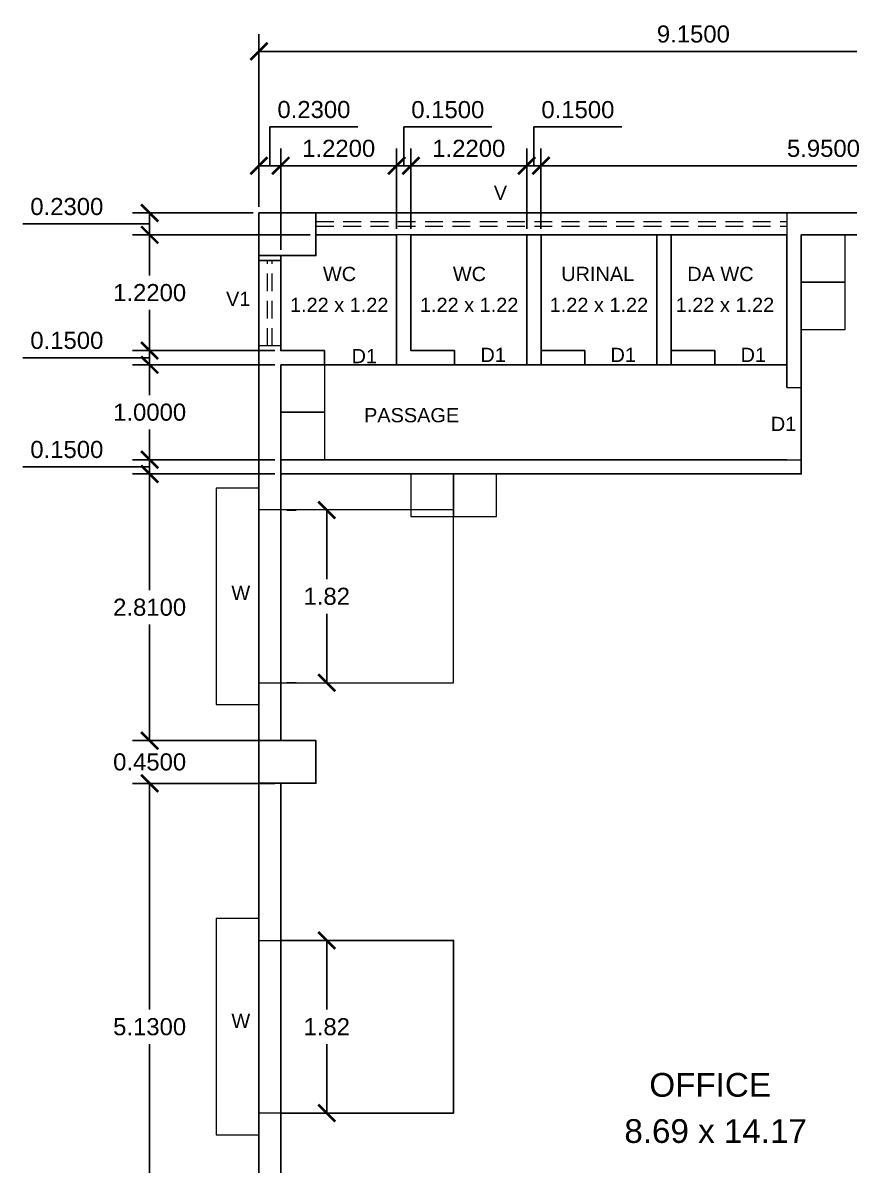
# Model space of a CAD drawing. Header units: metres. Extents: x -1559787 to -1559491, y 43492 to 43648.
# Drawn here: x -1559664.43 to -1559655.73, y 43517.45 to 43529.49 of the extents above; entities that cross this region are included whole.
import ezdxf

# ---------------------------------------------------------------- set-up
doc = ezdxf.new("R2010")
doc.units = ezdxf.units.M
doc.header["$LTSCALE"] = 750
doc.header["$MEASUREMENT"] = 0
doc.header["$PDMODE"] = 35
doc.header["$PDSIZE"] = 50
for name, pattern in [('DOT2', [0.125, 0, -0.125]), ('HIDDEN', [0.375, 0.25, -0.125]), ('PHANTOM2', [1.25, 0.625, -0.125, 0.125, -0.125, 0.125, -0.125])]:
    doc.linetypes.add(name, pattern=pattern)
doc.layers.get('0').update_dxf_attribs({"lineweight": 5})
doc.layers.get('Defpoints').update_dxf_attribs({"lineweight": 0})
for name, color, linetype in [('BLK_1_FLR_1_BLT_UP_AREA', 18, 'Continuous'), ('BLK_1_FLR_1_REGULAR_ROOM_1', 2, 'Continuous'), ('BLK_1_FLR_1_ROOM_1_LIGHT_VENTILATION_2', 2, 'Continuous'), ('BLK_1_FLR_1_URINAL', 235, 'Continuous'), ('BLK_1_FLR_1_WATER_CLOSET', 3, 'Continuous')]:
    doc.layers.add(name, color=color, linetype=linetype)
for name, color, linetype, lineweight in [('BLK_1_FLR_1_DRINKING_WATER', 7, 'Continuous', 5), ('BLK_1_FLR_1_ROOF_AREA', 54, 'Continuous', 5), ('BLK_1_FLR_1_ROOM_1_LIGHT_VENTILATION_1', 2, 'Continuous', 5), ('BLK_1_FLR_1_SP_WC', 233, 'Continuous', 5), ('BLK_1_FLR_1_WASH', 55, 'Continuous', 5), ('BLK_1_LVL_1_BLDG_FOOT_PRINT', 1, 'Continuous', 5), ('column', 242, 'Continuous', 25), ('ED', 30, 'Continuous', 0), ('TOILET_VENTILATION', 6, 'Continuous', 5)]:
    doc.layers.add(name, color=color, linetype=linetype, lineweight=lineweight)
doc.styles.get("Standard").update_dxf_attribs({"font": 'arial.ttf'})
doc.dimstyles.get("Standard").update_dxf_attribs({"dimtxt": 0.18, "dimasz": 0.18, "dimexe": 0.18, "dimexo": 0.0625, "dimgap": 0.09, "dimtad": 1, "dimtih": 1, "dimtoh": 1, "dimdec": 4, "dimzin": 0, "dimdsep": 46, "dimtxsty": 'Standard', "dimblk": 'ARCHTICK', "dimcen": 0.09, "dimadec": 0, "dimazin": 0, "dimtfac": 1, "dimtdec": 4, "dimtofl": 0, "dimtmove": 0, "dimatfit": 3, "dimldrblk": 'ARCHTICK', "dimfxl": 0, "dimtolj": 1, "dimtzin": 0, "dimarcsym": 0})

# ---------------------------------------------------------------- blocks, each defined once
blk = doc.blocks.new('SUNSHADE W1')
at = {"linetype": 'HIDDEN'}
for p, q in [((260.541, 502.104), (260.091, 502.104)), ((260.091, 502.104), (260.091, 499.824)), ((260.541, 501.874), (260.541, 502.104)), ((260.541, 499.824), (260.541, 500.054)), ((260.091, 499.824), (260.541, 499.824))]:
    blk.add_line(p, q, dxfattribs=at)
blk = doc.blocks.new('_ArchTick')
at = {"color": 0, "linetype": 'ByBlock', "const_width": 0.15}
blk.add_lwpolyline([(-0.5, -0.5), (0.5, 0.5)], dxfattribs=at)
blk = doc.blocks.new('*D117')
at = {"layer": 'Defpoints', "color": 0}
for p in [(-1559661.947, 43527.487), (-1559663.098, 43527.257), (-1559661.347, 43527.257)]:
    blk.add_point(p, dxfattribs=at)
at = {"layer": 'ED', "color": 0, "lineweight": -2}
for p, q in [((-1559662.009, 43527.487), (-1559663.278, 43527.487)), ((-1559663.098, 43527.487), (-1559663.098, 43527.257)), ((-1559663.506, 43527.372), (-1559664.433, 43527.372)), ((-1559663.098, 43527.372), (-1559663.506, 43527.372)), ((-1559661.409, 43527.257), (-1559663.278, 43527.257))]:
    blk.add_line(p, q, dxfattribs=at)
at = {"layer": 'ED', "color": 0, "lineweight": -2, "xscale": 0.18, "yscale": 0.18, "zscale": 0.18}
for p, rotation in [((-1559663.098, 43527.487), 90), ((-1559663.098, 43527.257), 270)]:
    blk.add_blockref('_ArchTick', p, dxfattribs=dict(at, rotation=rotation))
at = {"layer": 'ED', "color": 0, "insert": (-1559663.97, 43527.554), "char_height": 0.18, "attachment_point": 5}
blk.add_mtext('\\A1;0.2300', dxfattribs=at)
blk = doc.blocks.new('*D118')
at = {"layer": 'Defpoints', "color": 0}
for p in [(-1559661.347, 43527.257), (-1559663.098, 43526.037), (-1559661.717, 43526.037)]:
    blk.add_point(p, dxfattribs=at)
at = {"layer": 'ED', "color": 0, "lineweight": -2}
for p, q in [((-1559661.409, 43527.257), (-1559663.278, 43527.257)), ((-1559663.098, 43527.257), (-1559663.098, 43526.829)), ((-1559663.098, 43526.037), (-1559663.098, 43526.465)), ((-1559661.779, 43526.037), (-1559663.278, 43526.037))]:
    blk.add_line(p, q, dxfattribs=at)
at = {"layer": 'ED', "color": 0, "lineweight": -2, "xscale": 0.18, "yscale": 0.18, "zscale": 0.18}
for p, rotation in [((-1559663.098, 43527.257), 90), ((-1559663.098, 43526.037), 270)]:
    blk.add_blockref('_ArchTick', p, dxfattribs=dict(at, rotation=rotation))
at = {"layer": 'ED', "color": 0, "insert": (-1559663.098, 43526.647), "char_height": 0.18, "attachment_point": 5}
blk.add_mtext('\\A1;1.2200', dxfattribs=at)
blk = doc.blocks.new('*D119')
at = {"layer": 'Defpoints', "color": 0}
for p in [(-1559661.717, 43526.037), (-1559663.098, 43525.887), (-1559661.717, 43525.887)]:
    blk.add_point(p, dxfattribs=at)
at = {"layer": 'ED', "color": 0, "lineweight": -2}
for p, q in [((-1559663.098, 43526.037), (-1559663.098, 43526.217)), ((-1559661.779, 43526.037), (-1559663.278, 43526.037)), ((-1559663.098, 43526.037), (-1559663.098, 43525.887)), ((-1559663.506, 43525.962), (-1559664.433, 43525.962)), ((-1559663.098, 43525.962), (-1559663.506, 43525.962)), ((-1559661.779, 43525.887), (-1559663.278, 43525.887)), ((-1559663.098, 43525.887), (-1559663.098, 43525.707))]:
    blk.add_line(p, q, dxfattribs=at)
at = {"layer": 'ED', "color": 0, "lineweight": -2, "xscale": 0.18, "yscale": 0.18, "zscale": 0.18}
for p, rotation in [((-1559663.098, 43526.037), 270), ((-1559663.098, 43525.887), 90)]:
    blk.add_blockref('_ArchTick', p, dxfattribs=dict(at, rotation=rotation))
at = {"layer": 'ED', "color": 0, "insert": (-1559663.97, 43526.144), "char_height": 0.18, "attachment_point": 5}
blk.add_mtext('\\A1;0.1500', dxfattribs=at)
blk = doc.blocks.new('*D120')
at = {"layer": 'Defpoints', "color": 0}
for p in [(-1559661.717, 43525.887), (-1559663.098, 43524.887), (-1559661.717, 43524.887)]:
    blk.add_point(p, dxfattribs=at)
at = {"layer": 'ED', "color": 0, "lineweight": -2}
for p, q in [((-1559661.779, 43525.887), (-1559663.278, 43525.887)), ((-1559663.098, 43525.887), (-1559663.098, 43525.569)), ((-1559663.098, 43524.887), (-1559663.098, 43525.205)), ((-1559661.779, 43524.887), (-1559663.278, 43524.887))]:
    blk.add_line(p, q, dxfattribs=at)
at = {"layer": 'ED', "color": 0, "lineweight": -2, "xscale": 0.18, "yscale": 0.18, "zscale": 0.18}
for p, rotation in [((-1559663.098, 43525.887), 90), ((-1559663.098, 43524.887), 270)]:
    blk.add_blockref('_ArchTick', p, dxfattribs=dict(at, rotation=rotation))
at = {"layer": 'ED', "color": 0, "insert": (-1559663.098, 43525.387), "char_height": 0.18, "attachment_point": 5}
blk.add_mtext('\\A1;1.0000', dxfattribs=at)
blk = doc.blocks.new('*D121')
at = {"layer": 'Defpoints', "color": 0}
for p in [(-1559661.717, 43524.887), (-1559663.098, 43524.737), (-1559661.717, 43524.737)]:
    blk.add_point(p, dxfattribs=at)
at = {"layer": 'ED', "color": 0, "lineweight": -2}
for p, q in [((-1559663.098, 43524.887), (-1559663.098, 43525.067)), ((-1559661.779, 43524.887), (-1559663.278, 43524.887)), ((-1559663.098, 43524.887), (-1559663.098, 43524.737)), ((-1559663.506, 43524.812), (-1559664.433, 43524.812)), ((-1559663.098, 43524.812), (-1559663.506, 43524.812)), ((-1559661.779, 43524.737), (-1559663.278, 43524.737)), ((-1559663.098, 43524.737), (-1559663.098, 43524.557))]:
    blk.add_line(p, q, dxfattribs=at)
at = {"layer": 'ED', "color": 0, "lineweight": -2, "xscale": 0.18, "yscale": 0.18, "zscale": 0.18}
for p, rotation in [((-1559663.098, 43524.887), 270), ((-1559663.098, 43524.737), 90)]:
    blk.add_blockref('_ArchTick', p, dxfattribs=dict(at, rotation=rotation))
at = {"layer": 'ED', "color": 0, "insert": (-1559663.97, 43524.994), "char_height": 0.18, "attachment_point": 5}
blk.add_mtext('\\A1;0.1500', dxfattribs=at)
blk = doc.blocks.new('*D122')
at = {"layer": 'Defpoints', "color": 0}
for p in [(-1559661.717, 43524.737), (-1559663.098, 43521.927), (-1559661.717, 43521.927)]:
    blk.add_point(p, dxfattribs=at)
at = {"layer": 'ED', "color": 0, "lineweight": -2}
for p, q in [((-1559661.779, 43524.737), (-1559663.278, 43524.737)), ((-1559663.098, 43524.737), (-1559663.098, 43523.514)), ((-1559663.098, 43521.927), (-1559663.098, 43523.15)), ((-1559661.779, 43521.927), (-1559663.278, 43521.927))]:
    blk.add_line(p, q, dxfattribs=at)
at = {"layer": 'ED', "color": 0, "lineweight": -2, "xscale": 0.18, "yscale": 0.18, "zscale": 0.18}
for p, rotation in [((-1559663.098, 43524.737), 90), ((-1559663.098, 43521.927), 270)]:
    blk.add_blockref('_ArchTick', p, dxfattribs=dict(at, rotation=rotation))
at = {"layer": 'ED', "color": 0, "insert": (-1559663.098, 43523.332), "char_height": 0.18, "attachment_point": 5}
blk.add_mtext('\\A1;2.8100', dxfattribs=at)
blk = doc.blocks.new('*D123')
at = {"layer": 'Defpoints', "color": 0}
for p in [(-1559661.717, 43521.927), (-1559663.098, 43521.477), (-1559661.717, 43521.477)]:
    blk.add_point(p, dxfattribs=at)
at = {"layer": 'ED', "color": 0, "lineweight": -2}
for p, q in [((-1559663.098, 43521.927), (-1559663.098, 43522.107)), ((-1559661.779, 43521.927), (-1559663.278, 43521.927)), ((-1559661.779, 43521.477), (-1559663.278, 43521.477)), ((-1559663.098, 43521.477), (-1559663.098, 43521.297))]:
    blk.add_line(p, q, dxfattribs=at)
at = {"layer": 'ED', "color": 0, "lineweight": -2, "xscale": 0.18, "yscale": 0.18, "zscale": 0.18}
for p, rotation in [((-1559663.098, 43521.927), 270), ((-1559663.098, 43521.477), 90)]:
    blk.add_blockref('_ArchTick', p, dxfattribs=dict(at, rotation=rotation))
at = {"layer": 'ED', "color": 0, "insert": (-1559663.098, 43521.702), "char_height": 0.18, "attachment_point": 5}
blk.add_mtext('\\A1;0.4500', dxfattribs=at)
blk = doc.blocks.new('*D124')
at = {"layer": 'Defpoints', "color": 0}
for p in [(-1559661.717, 43521.477), (-1559663.098, 43516.347), (-1559661.717, 43516.347)]:
    blk.add_point(p, dxfattribs=at)
at = {"layer": 'ED', "color": 0, "lineweight": -2}
for p, q in [((-1559661.779, 43521.477), (-1559663.278, 43521.477)), ((-1559663.098, 43521.477), (-1559663.098, 43519.094)), ((-1559663.098, 43516.347), (-1559663.098, 43518.73)), ((-1559661.779, 43516.347), (-1559663.278, 43516.347))]:
    blk.add_line(p, q, dxfattribs=at)
at = {"layer": 'ED', "color": 0, "lineweight": -2, "xscale": 0.18, "yscale": 0.18, "zscale": 0.18}
for p, rotation in [((-1559663.098, 43521.477), 90), ((-1559663.098, 43516.347), 270)]:
    blk.add_blockref('_ArchTick', p, dxfattribs=dict(at, rotation=rotation))
at = {"layer": 'ED', "color": 0, "insert": (-1559663.098, 43518.912), "char_height": 0.18, "attachment_point": 5}
blk.add_mtext('\\A1;5.1300', dxfattribs=at)
blk = doc.blocks.new('*D136')
at = {"layer": 'Defpoints', "color": 0}
for p in [(-1559661.717, 43527.985), (-1559661.947, 43527.487), (-1559661.717, 43527.037)]:
    blk.add_point(p, dxfattribs=at)
at = {"layer": 'ED', "color": 0, "lineweight": -2}
for p, q in [((-1559661.832, 43527.985), (-1559661.832, 43528.394)), ((-1559661.832, 43528.394), (-1559660.905, 43528.394)), ((-1559661.947, 43527.55), (-1559661.947, 43528.165)), ((-1559661.717, 43527.1), (-1559661.717, 43528.165)), ((-1559661.947, 43527.985), (-1559661.717, 43527.985))]:
    blk.add_line(p, q, dxfattribs=at)
at = {"layer": 'ED', "color": 0, "lineweight": -2, "xscale": 0.18, "yscale": 0.18, "zscale": 0.18, "rotation": 180}
blk.add_blockref('_ArchTick', (-1559661.947, 43527.985), dxfattribs=at)
at = {"layer": 'ED', "color": 0, "lineweight": -2, "xscale": 0.18, "yscale": 0.18, "zscale": 0.18}
blk.add_blockref('_ArchTick', (-1559661.717, 43527.985), dxfattribs=at)
at = {"layer": 'ED', "color": 0, "insert": (-1559661.368, 43528.576), "char_height": 0.18, "attachment_point": 5}
blk.add_mtext('\\A1;0.2300', dxfattribs=at)
blk = doc.blocks.new('*D137')
at = {"layer": 'Defpoints', "color": 0}
for p in [(-1559660.497, 43527.985), (-1559660.497, 43527.257), (-1559661.717, 43527.037)]:
    blk.add_point(p, dxfattribs=at)
at = {"layer": 'ED', "color": 0, "lineweight": -2}
for p, q in [((-1559661.717, 43527.1), (-1559661.717, 43528.165)), ((-1559660.497, 43527.32), (-1559660.497, 43528.165)), ((-1559661.717, 43527.985), (-1559660.497, 43527.985))]:
    blk.add_line(p, q, dxfattribs=at)
at = {"layer": 'ED', "color": 0, "lineweight": -2, "xscale": 0.18, "yscale": 0.18, "zscale": 0.18, "rotation": 180}
blk.add_blockref('_ArchTick', (-1559661.717, 43527.985), dxfattribs=at)
at = {"layer": 'ED', "color": 0, "lineweight": -2, "xscale": 0.18, "yscale": 0.18, "zscale": 0.18}
blk.add_blockref('_ArchTick', (-1559660.497, 43527.985), dxfattribs=at)
at = {"layer": 'ED', "color": 0, "insert": (-1559661.107, 43528.167), "char_height": 0.18, "attachment_point": 5}
blk.add_mtext('\\A1;1.2200', dxfattribs=at)
blk = doc.blocks.new('*D138')
at = {"layer": 'Defpoints', "color": 0}
for p in [(-1559660.347, 43527.985), (-1559660.497, 43527.257), (-1559660.347, 43527.257)]:
    blk.add_point(p, dxfattribs=at)
at = {"layer": 'ED', "color": 0, "lineweight": -2}
for p, q in [((-1559660.422, 43527.985), (-1559660.422, 43528.393)), ((-1559660.422, 43528.393), (-1559659.495, 43528.393)), ((-1559660.497, 43527.32), (-1559660.497, 43528.165)), ((-1559660.347, 43527.32), (-1559660.347, 43528.165)), ((-1559660.497, 43527.985), (-1559660.677, 43527.985)), ((-1559660.497, 43527.985), (-1559660.347, 43527.985)), ((-1559660.347, 43527.985), (-1559660.167, 43527.985))]:
    blk.add_line(p, q, dxfattribs=at)
at = {"layer": 'ED', "color": 0, "lineweight": -2, "xscale": 0.18, "yscale": 0.18, "zscale": 0.18}
blk.add_blockref('_ArchTick', (-1559660.497, 43527.985), dxfattribs=at)
at = {"layer": 'ED', "color": 0, "lineweight": -2, "xscale": 0.18, "yscale": 0.18, "zscale": 0.18, "rotation": 180}
blk.add_blockref('_ArchTick', (-1559660.347, 43527.985), dxfattribs=at)
at = {"layer": 'ED', "color": 0, "insert": (-1559659.958, 43528.575), "char_height": 0.18, "attachment_point": 5}
blk.add_mtext('\\A1;0.1500', dxfattribs=at)
blk = doc.blocks.new('*D139')
at = {"layer": 'Defpoints', "color": 0}
for p in [(-1559659.127, 43527.985), (-1559660.347, 43527.257), (-1559659.127, 43527.257)]:
    blk.add_point(p, dxfattribs=at)
at = {"layer": 'ED', "color": 0, "lineweight": -2}
for p, q in [((-1559660.347, 43527.32), (-1559660.347, 43528.165)), ((-1559659.127, 43527.32), (-1559659.127, 43528.165)), ((-1559660.347, 43527.985), (-1559659.127, 43527.985))]:
    blk.add_line(p, q, dxfattribs=at)
at = {"layer": 'ED', "color": 0, "lineweight": -2, "xscale": 0.18, "yscale": 0.18, "zscale": 0.18, "rotation": 180}
blk.add_blockref('_ArchTick', (-1559660.347, 43527.985), dxfattribs=at)
at = {"layer": 'ED', "color": 0, "lineweight": -2, "xscale": 0.18, "yscale": 0.18, "zscale": 0.18}
blk.add_blockref('_ArchTick', (-1559659.127, 43527.985), dxfattribs=at)
at = {"layer": 'ED', "color": 0, "insert": (-1559659.737, 43528.167), "char_height": 0.18, "attachment_point": 5}
blk.add_mtext('\\A1;1.2200', dxfattribs=at)
blk = doc.blocks.new('*D140')
at = {"layer": 'Defpoints', "color": 0}
for p in [(-1559658.977, 43527.985), (-1559659.127, 43527.257), (-1559658.977, 43527.257)]:
    blk.add_point(p, dxfattribs=at)
at = {"layer": 'ED', "color": 0, "lineweight": -2}
for p, q in [((-1559659.052, 43527.985), (-1559659.052, 43528.393)), ((-1559659.052, 43528.393), (-1559658.125, 43528.393)), ((-1559659.127, 43527.32), (-1559659.127, 43528.165)), ((-1559658.977, 43527.32), (-1559658.977, 43528.165)), ((-1559659.127, 43527.985), (-1559659.307, 43527.985)), ((-1559659.127, 43527.985), (-1559658.977, 43527.985)), ((-1559658.977, 43527.985), (-1559658.797, 43527.985))]:
    blk.add_line(p, q, dxfattribs=at)
at = {"layer": 'ED', "color": 0, "lineweight": -2, "xscale": 0.18, "yscale": 0.18, "zscale": 0.18}
blk.add_blockref('_ArchTick', (-1559659.127, 43527.985), dxfattribs=at)
at = {"layer": 'ED', "color": 0, "lineweight": -2, "xscale": 0.18, "yscale": 0.18, "zscale": 0.18, "rotation": 180}
blk.add_blockref('_ArchTick', (-1559658.977, 43527.985), dxfattribs=at)
at = {"layer": 'ED', "color": 0, "insert": (-1559658.588, 43528.575), "char_height": 0.18, "attachment_point": 5}
blk.add_mtext('\\A1;0.1500', dxfattribs=at)
blk = doc.blocks.new('*D141')
at = {"layer": 'Defpoints', "color": 0}
for p in [(-1559653.027, 43527.985), (-1559658.977, 43527.257), (-1559653.027, 43527.037)]:
    blk.add_point(p, dxfattribs=at)
at = {"layer": 'ED', "color": 0, "lineweight": -2}
for p, q in [((-1559658.977, 43527.32), (-1559658.977, 43528.165)), ((-1559653.027, 43527.1), (-1559653.027, 43528.165)), ((-1559658.977, 43527.985), (-1559653.027, 43527.985))]:
    blk.add_line(p, q, dxfattribs=at)
at = {"layer": 'ED', "color": 0, "lineweight": -2, "xscale": 0.18, "yscale": 0.18, "zscale": 0.18, "rotation": 180}
blk.add_blockref('_ArchTick', (-1559658.977, 43527.985), dxfattribs=at)
at = {"layer": 'ED', "color": 0, "lineweight": -2, "xscale": 0.18, "yscale": 0.18, "zscale": 0.18}
blk.add_blockref('_ArchTick', (-1559653.027, 43527.985), dxfattribs=at)
at = {"layer": 'ED', "color": 0, "insert": (-1559656.002, 43528.167), "char_height": 0.18, "attachment_point": 5}
blk.add_mtext('\\A1;5.9500', dxfattribs=at)
blk = doc.blocks.new('*D162')
at = {"layer": 'Defpoints', "color": 0}
for p in [(-1559652.797, 43529.19), (-1559661.947, 43527.487), (-1559652.797, 43527.487)]:
    blk.add_point(p, dxfattribs=at)
at = {"layer": 'ED', "color": 0, "lineweight": -2}
for p, q in [((-1559661.947, 43527.55), (-1559661.947, 43529.37)), ((-1559652.797, 43527.55), (-1559652.797, 43529.37)), ((-1559661.947, 43529.19), (-1559652.797, 43529.19))]:
    blk.add_line(p, q, dxfattribs=at)
at = {"layer": 'ED', "color": 0, "lineweight": -2, "xscale": 0.18, "yscale": 0.18, "zscale": 0.18, "rotation": 180}
blk.add_blockref('_ArchTick', (-1559661.947, 43529.19), dxfattribs=at)
at = {"layer": 'ED', "color": 0, "lineweight": -2, "xscale": 0.18, "yscale": 0.18, "zscale": 0.18}
blk.add_blockref('_ArchTick', (-1559652.797, 43529.19), dxfattribs=at)
at = {"layer": 'ED', "color": 0, "insert": (-1559657.372, 43529.372), "char_height": 0.18, "attachment_point": 5}
blk.add_mtext('\\A1;9.1500', dxfattribs=at)
blk = doc.blocks.new('*D196')
at = {"layer": 'BLK_1_FLR_1_ROOM_1_LIGHT_VENTILATION_1', "color": 0, "linetype": 'DOT2', "lineweight": -2}
for p, q in [((-1559661.654, 43524.357), (-1559661.053, 43524.357)), ((-1559661.654, 43522.537), (-1559661.053, 43522.537))]:
    blk.add_line(p, q, dxfattribs=at)
at = {"layer": 'BLK_1_FLR_1_ROOM_1_LIGHT_VENTILATION_1', "color": 0, "linetype": 'PHANTOM2', "lineweight": -2}
for p, q in [((-1559661.233, 43524.357), (-1559661.233, 43523.629)), ((-1559661.233, 43522.537), (-1559661.233, 43523.265))]:
    blk.add_line(p, q, dxfattribs=at)
at = {"layer": 'Defpoints', "color": 0}
for p in [(-1559661.717, 43524.357), (-1559661.717, 43522.537), (-1559661.233, 43522.537)]:
    blk.add_point(p, dxfattribs=at)
at = {"layer": 'BLK_1_FLR_1_ROOM_1_LIGHT_VENTILATION_1', "color": 0, "lineweight": -2, "xscale": 0.18, "yscale": 0.18, "zscale": 0.18}
for p, rotation in [((-1559661.233, 43524.357), 90), ((-1559661.233, 43522.537), 270)]:
    blk.add_blockref('_ArchTick', p, dxfattribs=dict(at, rotation=rotation))
at = {"layer": 'BLK_1_FLR_1_ROOM_1_LIGHT_VENTILATION_1', "color": 0, "insert": (-1559661.233, 43523.447), "char_height": 0.18, "attachment_point": 5}
blk.add_mtext('\\A1;1.82', dxfattribs=at)
blk = doc.blocks.new('*D197')
at = {"layer": 'BLK_1_FLR_1_ROOM_1_LIGHT_VENTILATION_2', "color": 0, "linetype": 'DOT2', "lineweight": -2}
for p, q in [((-1559661.654, 43519.822), (-1559661.053, 43519.822)), ((-1559661.654, 43518.002), (-1559661.053, 43518.002))]:
    blk.add_line(p, q, dxfattribs=at)
at = {"layer": 'BLK_1_FLR_1_ROOM_1_LIGHT_VENTILATION_2', "color": 0, "linetype": 'PHANTOM2', "lineweight": -2}
for p, q in [((-1559661.233, 43519.822), (-1559661.233, 43519.094)), ((-1559661.233, 43518.002), (-1559661.233, 43518.73))]:
    blk.add_line(p, q, dxfattribs=at)
at = {"layer": 'Defpoints', "color": 0}
for p in [(-1559661.717, 43519.822), (-1559661.717, 43518.002), (-1559661.233, 43518.002)]:
    blk.add_point(p, dxfattribs=at)
at = {"layer": 'BLK_1_FLR_1_ROOM_1_LIGHT_VENTILATION_2', "color": 0, "lineweight": -2, "xscale": 0.18, "yscale": 0.18, "zscale": 0.18}
for p, rotation in [((-1559661.233, 43519.822), 90), ((-1559661.233, 43518.002), 270)]:
    blk.add_blockref('_ArchTick', p, dxfattribs=dict(at, rotation=rotation))
at = {"layer": 'BLK_1_FLR_1_ROOM_1_LIGHT_VENTILATION_2', "color": 0, "insert": (-1559661.233, 43518.912), "char_height": 0.18, "attachment_point": 5}
blk.add_mtext('\\A1;1.82', dxfattribs=at)

msp = doc.modelspace()

# ---------------------------------------------------------------- linework, layer by layer
at = {"lineweight": -2}
for p, q in [((-1559661.94655, 43527.48736), (-1559652.79655, 43527.48736)), ((-1559661.94655, 43495.84736), (-1559661.94655, 43527.48736)), ((-1559661.34655, 43527.25736), (-1559660.49655, 43527.25736)), ((-1559660.49655, 43526.03736), (-1559660.49655, 43527.25736)), ((-1559660.34655, 43527.25736), (-1559656.38655, 43527.25736)), ((-1559660.34655, 43526.03736), (-1559660.34655, 43527.25736)), ((-1559659.12655, 43526.03736), (-1559659.12655, 43527.25736)), ((-1559658.97655, 43527.25736), (-1559656.38655, 43527.25736)), ((-1559658.97655, 43525.88736), (-1559658.97655, 43527.25736)), ((-1559657.75655, 43525.88736), (-1559657.75655, 43527.25736)), ((-1559657.60655, 43525.88736), (-1559657.60655, 43527.25736)), ((-1559656.38655, 43525.64736), (-1559656.38655, 43527.25736)), ((-1559656.23655, 43524.73736), (-1559656.23655, 43527.25736)), ((-1559656.23655, 43527.25736), (-1559653.39655, 43527.25736)), ((-1559661.71655, 43526.03736), (-1559661.71655, 43527.03736)), ((-1559661.71655, 43526.03736), (-1559661.25655, 43526.03736)), ((-1559660.34655, 43526.03736), (-1559659.88655, 43526.03736)), ((-1559658.97655, 43526.03736), (-1559658.51655, 43526.03736)), ((-1559657.60655, 43526.03736), (-1559657.14655, 43526.03736)), ((-1559661.71655, 43525.88736), (-1559658.97655, 43525.88736)), ((-1559661.71655, 43521.92736), (-1559661.71655, 43525.88736)), ((-1559658.97655, 43525.88736), (-1559656.38655, 43525.88736)), ((-1559661.71655, 43524.88736), (-1559656.38655, 43524.88736)), ((-1559661.71655, 43524.73736), (-1559656.23655, 43524.73736)), ((-1559661.71655, 43516.34736), (-1559661.71655, 43521.47736))]:
    msp.add_line(p, q, dxfattribs=at)
at = {"linetype": 'HIDDEN', "ltscale": 0.001}
for p, q in [((-1559661.34655, 43527.39736), (-1559656.38655, 43527.39736)), ((-1559661.34655, 43527.34736), (-1559656.38655, 43527.34736)), ((-1559661.85655, 43526.08736), (-1559661.85655, 43526.98736)), ((-1559661.80655, 43526.08736), (-1559661.80655, 43526.98736))]:
    msp.add_line(p, q, dxfattribs=at)
for p, q in [((-1559661.71655, 43526.98736), (-1559661.94655, 43526.98736)), ((-1559661.71655, 43526.08736), (-1559661.94655, 43526.08736)), ((-1559661.25655, 43526.03736), (-1559661.25655, 43525.88736)), ((-1559660.49655, 43526.03736), (-1559660.49655, 43525.88736)), ((-1559659.88655, 43526.03736), (-1559659.88655, 43525.88736)), ((-1559659.12655, 43526.03736), (-1559659.12655, 43525.88736)), ((-1559658.51655, 43526.03736), (-1559658.51655, 43525.88736)), ((-1559657.75655, 43526.03736), (-1559657.75655, 43525.88736)), ((-1559657.14655, 43526.03736), (-1559657.14655, 43525.88736)), ((-1559656.38655, 43526.03736), (-1559656.38655, 43525.88736)), ((-1559656.38655, 43525.64736), (-1559656.23655, 43525.64736)), ((-1559656.38655, 43524.88736), (-1559656.23655, 43524.88736))]:
    msp.add_line(p, q)
for points in [[(-1559661.34655, 43527.48736), (-1559656.38655, 43527.48736), (-1559656.38655, 43527.25736), (-1559661.34655, 43527.25736)], [(-1559661.94655, 43522.53736), (-1559661.71655, 43522.53736), (-1559661.71655, 43524.35736), (-1559661.94655, 43524.35736)], [(-1559661.94655, 43519.82236), (-1559661.71655, 43519.82236), (-1559661.71655, 43518.00236), (-1559661.94655, 43518.00236)]]:
    msp.add_lwpolyline(points, close=True)
at = {"layer": 'BLK_1_FLR_1_BLT_UP_AREA', "color": 18}
msp.add_lwpolyline([(-1559661.94655, 43527.48736), (-1559652.79655, 43527.48736), (-1559652.79655, 43510.78736), (-1559652.79655, 43510.78736), (-1559652.79655, 43510.56736), (-1559651.34655, 43510.56736), (-1559651.34655, 43507.05736), (-1559652.79655, 43507.05736), (-1559652.79655, 43495.84736), (-1559661.94655, 43495.84736), (-1559661.94655, 43507.05736), (-1559661.94655, 43510.56736)], close=True, dxfattribs=at)
at = {"layer": 'BLK_1_FLR_1_DRINKING_WATER'}
for points in [[(-1559660.34655, 43524.28736), (-1559659.89655, 43524.28736), (-1559659.89655, 43524.73736), (-1559660.34655, 43524.73736)], [(-1559659.89655, 43524.28736), (-1559659.44655, 43524.28736), (-1559659.44655, 43524.73736), (-1559659.89655, 43524.73736)]]:
    msp.add_lwpolyline(points, close=True, dxfattribs=at)
at = {"layer": 'BLK_1_FLR_1_REGULAR_ROOM_1', "color": 2}
msp.add_lwpolyline([(-1559661.71655, 43516.34736), (-1559661.71655, 43521.47736), (-1559661.34655, 43521.47736), (-1559661.34655, 43521.92736), (-1559661.71655, 43521.92736), (-1559661.71655, 43524.73736), (-1559658.97655, 43524.73736), (-1559656.23655, 43524.73736), (-1559656.23655, 43524.73736), (-1559656.23655, 43525.88736), (-1559656.23655, 43525.88736), (-1559656.23655, 43527.25736), (-1559653.39655, 43527.25736), (-1559653.39655, 43527.03736), (-1559653.02655, 43527.03736), (-1559653.02655, 43521.92736), (-1559653.39655, 43521.92736), (-1559653.39655, 43521.47736), (-1559653.02655, 43521.47736), (-1559653.02655, 43516.34736)], dxfattribs=at)
at = {"layer": 'BLK_1_FLR_1_ROOF_AREA'}
msp.add_lwpolyline([(-1559661.94655, 43527.48736), (-1559652.00461, 43527.48736), (-1559652.01079, 43527.16149), (-1559651.34629, 43523.37349), (-1559651.34655, 43495.84736), (-1559661.94655, 43495.84736)], close=True, dxfattribs=at)
at = {"layer": 'BLK_1_FLR_1_ROOM_1_LIGHT_VENTILATION_1'}
msp.add_lwpolyline([(-1559661.71655, 43522.53736), (-1559659.89655, 43522.53736), (-1559659.89655, 43524.35736), (-1559661.71655, 43524.35736)], close=True, dxfattribs=at)
at = {"layer": 'BLK_1_FLR_1_ROOM_1_LIGHT_VENTILATION_2'}
msp.add_lwpolyline([(-1559661.71655, 43518.00236), (-1559659.89655, 43518.00236), (-1559659.89655, 43519.82236), (-1559661.71655, 43519.82236)], close=True, dxfattribs=at)
at = {"layer": 'BLK_1_FLR_1_SP_WC', "color": 235}
msp.add_lwpolyline([(-1559657.60655, 43527.25736), (-1559656.38655, 43527.25736), (-1559656.38655, 43525.88736), (-1559657.14655, 43525.88736), (-1559657.14655, 43526.03736), (-1559657.60655, 43526.03736)], close=True, dxfattribs=at)
at = {"layer": 'BLK_1_FLR_1_URINAL', "color": 235}
msp.add_lwpolyline([(-1559658.97655, 43527.25736), (-1559657.75655, 43527.25736), (-1559657.75655, 43525.88736), (-1559658.51655, 43525.88736), (-1559658.51655, 43526.03736), (-1559658.97655, 43526.03736)], close=True, dxfattribs=at)
at = {"layer": 'BLK_1_FLR_1_WASH', "color": 56}
for points in [[(-1559656.23655, 43527.25736), (-1559655.77655, 43527.25736), (-1559655.77655, 43526.75736), (-1559656.23655, 43526.75736)], [(-1559656.23655, 43526.75736), (-1559655.77655, 43526.75736), (-1559655.77655, 43526.25736), (-1559656.23655, 43526.25736)]]:
    msp.add_lwpolyline(points, close=True, dxfattribs=at)
at = {"layer": 'BLK_1_FLR_1_WASH', "color": 55}
for points in [[(-1559661.71655, 43525.88736), (-1559661.25655, 43525.88736), (-1559661.25655, 43525.38736), (-1559661.71655, 43525.38736)], [(-1559661.71655, 43525.38736), (-1559661.25655, 43525.38736), (-1559661.25655, 43524.88736), (-1559661.71655, 43524.88736)]]:
    msp.add_lwpolyline(points, close=True, dxfattribs=at)
at = {"layer": 'BLK_1_FLR_1_WATER_CLOSET', "color": 1}
msp.add_lwpolyline([(-1559661.71655, 43527.03736), (-1559661.34655, 43527.03736), (-1559661.34655, 43527.25736), (-1559660.49655, 43527.25736), (-1559660.49655, 43525.88736), (-1559661.25655, 43525.88736), (-1559661.25655, 43526.03736), (-1559661.71655, 43526.03736)], close=True, dxfattribs=at)
at = {"layer": 'BLK_1_FLR_1_WATER_CLOSET', "color": 2}
msp.add_lwpolyline([(-1559660.34655, 43527.25736), (-1559659.12655, 43527.25736), (-1559659.12655, 43525.88736), (-1559659.88655, 43525.88736), (-1559659.88655, 43526.03736), (-1559660.34655, 43526.03736)], close=True, dxfattribs=at)
at = {"layer": 'BLK_1_LVL_1_BLDG_FOOT_PRINT'}
msp.add_lwpolyline([(-1559661.94655, 43527.48736), (-1559652.79655, 43527.48736), (-1559652.79655, 43510.78736), (-1559652.79655, 43510.78736), (-1559652.79655, 43510.56736), (-1559651.34655, 43510.56736), (-1559651.34655, 43507.05736), (-1559652.79655, 43507.05736), (-1559652.79655, 43495.84736), (-1559661.94655, 43495.84736), (-1559661.94655, 43507.05736), (-1559661.94655, 43510.56736)], close=True, dxfattribs=at)
at = {"layer": 'column'}
for points in [[(-1559661.34655, 43527.03736), (-1559661.34655, 43527.48736), (-1559661.94655, 43527.48736), (-1559661.94655, 43527.03736)], [(-1559661.34655, 43521.47736), (-1559661.34655, 43521.92736), (-1559661.94655, 43521.92736), (-1559661.94655, 43521.47736)]]:
    msp.add_lwpolyline(points, close=True, dxfattribs=at)
at = {"layer": 'TOILET_VENTILATION'}
for points in [[(-1559661.34655, 43527.48736), (-1559656.38655, 43527.48736), (-1559656.38655, 43527.25736), (-1559661.34655, 43527.25736)], [(-1559661.94655, 43526.98736), (-1559661.71655, 43526.98736), (-1559661.71655, 43526.08736), (-1559661.94655, 43526.08736)]]:
    msp.add_lwpolyline(points, close=True, dxfattribs=at)

# ---------------------------------------------------------------- block references
for p in [(-1559922.48772, 43022.483), (-1559922.48772, 43017.948)]:
    msp.add_blockref('SUNSHADE W1', p)

# ---------------------------------------------------------------- texts
for s, height, p in [('V', 0.15, (-1559659.47359, 43527.62462)), ('WC', 0.15, (-1559661.2727, 43526.76967)), ('WC', 0.15, (-1559659.90438, 43526.76967)), ('URINAL', 0.15, (-1559658.76344, 43526.76967)), ('DA WC', 0.15, (-1559657.43611, 43526.76967)), ('V1', 0.15, (-1559662.29328, 43526.50683)), ('1.22 x 1.22', 0.15, (-1559661.61996, 43526.44368)), ('1.22 x 1.22', 0.15, (-1559660.25163, 43526.44368)), ('1.22 x 1.22', 0.15, (-1559658.88504, 43526.44368)), ('1.22 x 1.22', 0.15, (-1559657.5577, 43526.44368)), ('D1', 0.15, (-1559660.9712, 43525.90404)), ('D1', 0.15, (-1559659.61478, 43525.91683)), ('D1', 0.15, (-1559658.24478, 43525.91683)), ('D1', 0.15, (-1559656.87478, 43525.91683)), ('PASSAGE', 0.15, (-1559660.84013, 43525.28159)), ('D1', 0.15, (-1559656.5563, 43525.18928)), ('W', 0.15, (-1559662.23701, 43523.40922)), ('W', 0.15, (-1559662.23672, 43518.89981)), ('OFFICE', 0.25, (-1559657.83551, 43518.17526)), ('8.69 x 14.17', 0.25, (-1559658.09861, 43517.68871))]:
    msp.add_text(s, height=height).set_placement(p)

# ---------------------------------------------------------------- dimensions: what is measured, and where the dimension line sits
at = {"layer": 'BLK_1_FLR_1_ROOM_1_LIGHT_VENTILATION_1', "color": 232}
dim = msp.add_linear_dim(base=(-1559661.23267, 43522.53736), p1=(-1559661.71655, 43524.35736), p2=(-1559661.71655, 43522.53736), angle=90, dimstyle='Standard', override={"dimdec": 2, "dimtdec": 2, "dimfxl": 0, "dimarcsym": 2}, dxfattribs=at)
dim.commit()
dim.dimension.update_dxf_attribs({"geometry": '*D196', "text_midpoint": (-1559661.23267, 43523.44736)})
at = {"layer": 'BLK_1_FLR_1_ROOM_1_LIGHT_VENTILATION_2', "color": 232}
dim = msp.add_linear_dim(base=(-1559661.23267, 43518.00236), p1=(-1559661.71655, 43519.82236), p2=(-1559661.71655, 43518.00236), angle=90, dimstyle='Standard', override={"dimdec": 2, "dimtdec": 2, "dimfxl": 0, "dimarcsym": 2}, dxfattribs=at)
dim.commit()
dim.dimension.update_dxf_attribs({"geometry": '*D197', "text_midpoint": (-1559661.23267, 43518.91236)})
at = {"layer": 'ED'}
for base, p1, p2, picture, middle in [((-1559652.79655, 43529.19023), (-1559661.94655, 43527.48736), (-1559652.79655, 43527.48736), '*D162', (-1559657.37155, 43529.37214)), ((-1559661.71655, 43527.98468), (-1559661.94655, 43527.48736), (-1559661.71655, 43527.03736), '*D136', (-1559661.74155, 43528.57558)), ((-1559660.34655, 43527.98468), (-1559660.49655, 43527.25736), (-1559660.34655, 43527.25736), '*D138', (-1559660.33155, 43528.57539)), ((-1559658.97655, 43527.98468), (-1559659.12655, 43527.25736), (-1559658.97655, 43527.25736), '*D140', (-1559658.96155, 43528.57539)), ((-1559660.49655, 43527.98468), (-1559661.71655, 43527.03736), (-1559660.49655, 43527.25736), '*D137', (-1559661.10655, 43528.16659)), ((-1559659.12655, 43527.98468), (-1559660.34655, 43527.25736), (-1559659.12655, 43527.25736), '*D139', (-1559659.73655, 43528.16659)), ((-1559653.02655, 43527.98468), (-1559658.97655, 43527.25736), (-1559653.02655, 43527.03736), '*D141', (-1559656.00155, 43528.16659))]:
    dim = msp.add_linear_dim(base=base, p1=p1, p2=p2, dimstyle='Standard', override={"dimtmove": 1, "dimfxl": 5}, dxfattribs=at)
    dim.commit()
    dim.dimension.update_dxf_attribs({"geometry": picture, "text_midpoint": middle})
for base, p1, p2, picture, middle in [((-1559663.09752, 43527.25736), (-1559661.94655, 43527.48736), (-1559661.34655, 43527.25736), '*D117', (-1559663.59645, 43527.55432)), ((-1559663.09752, 43526.03736), (-1559661.34655, 43527.25736), (-1559661.71655, 43526.03736), '*D118', (-1559663.09752, 43526.64736)), ((-1559663.09752, 43525.88736), (-1559661.71655, 43526.03736), (-1559661.71655, 43525.88736), '*D119', (-1559663.59633, 43526.14426)), ((-1559663.09752, 43524.88736), (-1559661.71655, 43525.88736), (-1559661.71655, 43524.88736), '*D120', (-1559663.09752, 43525.38736)), ((-1559663.09752, 43524.73736), (-1559661.71655, 43524.88736), (-1559661.71655, 43524.73736), '*D121', (-1559663.59633, 43524.99426)), ((-1559663.09752, 43521.92736), (-1559661.71655, 43524.73736), (-1559661.71655, 43521.92736), '*D122', (-1559663.09752, 43523.33236)), ((-1559663.09752, 43521.47736), (-1559661.71655, 43521.92736), (-1559661.71655, 43521.47736), '*D123', (-1559663.09752, 43521.70236)), ((-1559663.09752, 43516.34736), (-1559661.71655, 43521.47736), (-1559661.71655, 43516.34736), '*D124', (-1559663.09752, 43518.91236))]:
    dim = msp.add_linear_dim(base=base, p1=p1, p2=p2, angle=90, dimstyle='Standard', override={"dimtmove": 1, "dimfxl": 5}, dxfattribs=at)
    dim.commit()
    dim.dimension.update_dxf_attribs({"geometry": picture, "text_midpoint": middle})

doc.saveas('drawing.dxf')
